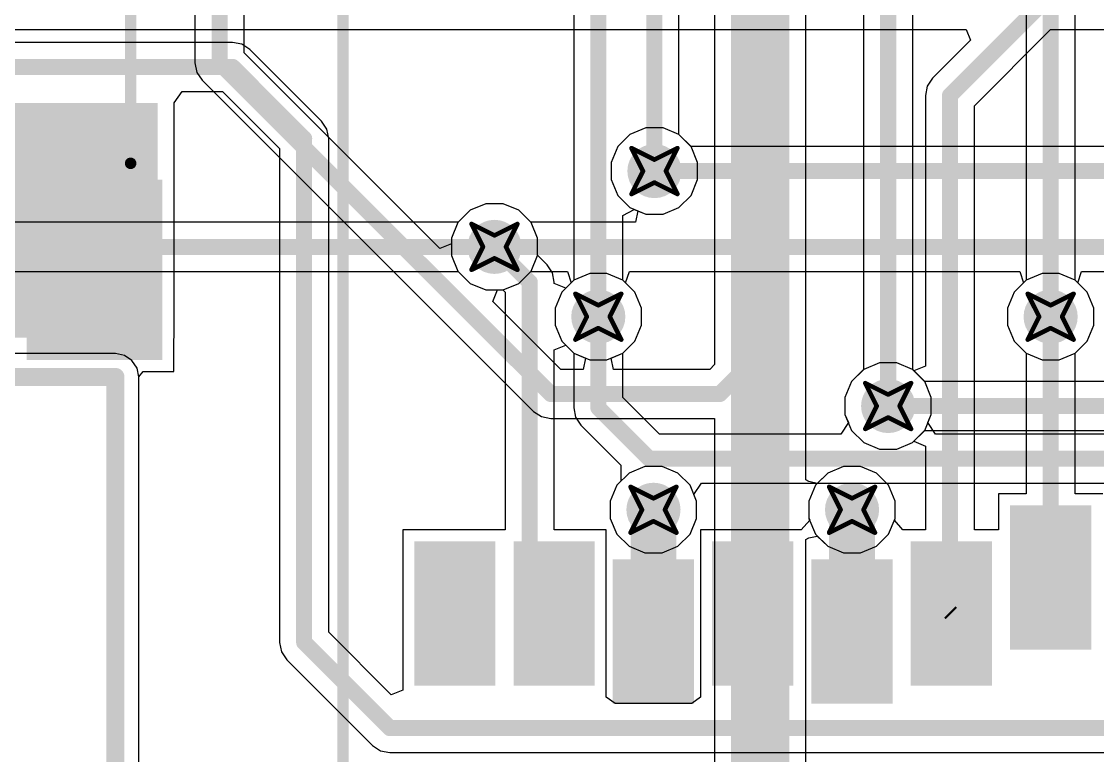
# Model space of a CAD drawing. Header units: inches. Extents: x -3 to 488, y -11 to 93.
# Drawn here: x 58.97 to 70.89, y -4.2 to 3.94 of the extents above; entities that cross this region are included whole.
import ezdxf

# ---------------------------------------------------------------- set-up
doc = ezdxf.new("R2010")
doc.units = ezdxf.units.IN
for name, color, linetype in [('Board Cutout', 216, 'Continuous'), ('Bottom Layer', 5, 'Continuous'), ('Drill Drawing', 1, 'Continuous'), ('Layer 1', 16, 'Continuous'), ('Layer 2', 76, 'Continuous'), ('Top Layer', 1, 'Continuous'), ('Top Overlay', 2, 'Continuous'), ('Top Paste', 8, 'Continuous'), ('Top Solder', 216, 'Continuous'), ('Via Holes', 16, 'Continuous')]:
    doc.layers.add(name, color=color, linetype=linetype)

msp = doc.modelspace()

# ---------------------------------------------------------------- hatches: boundary and pattern name
at = {"layer": 'Bottom Layer'}
h = msp.add_hatch(color=5, dxfattribs=at)
edge = h.paths.add_edge_path()
edge.add_arc((65.981, 2.282), 0.3, 0, 360)
h = msp.add_hatch(color=5, dxfattribs=at)
edge = h.paths.add_edge_path()
edge.add_arc((64.209, 1.442), 0.3, 0, 360)
h = msp.add_hatch(color=5, dxfattribs=at)
edge = h.paths.add_edge_path()
edge.add_arc((65.359, 0.668), 0.3, 0, 360)
h = msp.add_hatch(color=5, dxfattribs=at)
edge = h.paths.add_edge_path()
edge.add_arc((70.37, 0.668), 0.3, 0, 360)
h = msp.add_hatch(color=5, dxfattribs=at)
edge = h.paths.add_edge_path()
edge.add_arc((68.57, -0.322), 0.3, 0, 360)
h = msp.add_hatch(color=5, dxfattribs=at)
edge = h.paths.add_edge_path()
edge.add_arc((65.97, -1.472), 0.3, 0, 360)
h = msp.add_hatch(color=5, dxfattribs=at)
edge = h.paths.add_edge_path()
edge.add_arc((68.17, -1.472), 0.3, 0, 360)
at = {"layer": 'Layer 1'}
h = msp.add_hatch(color=16, dxfattribs=at)
edge = h.paths.add_edge_path()
edge.add_arc((65.981, 2.282), 0.3, 0, 360)
h = msp.add_hatch(color=16, dxfattribs=at)
edge = h.paths.add_edge_path()
edge.add_arc((64.209, 1.442), 0.3, 0, 360)
h = msp.add_hatch(color=16, dxfattribs=at)
edge = h.paths.add_edge_path()
edge.add_arc((65.359, 0.668), 0.3, 0, 360)
h = msp.add_hatch(color=16, dxfattribs=at)
edge = h.paths.add_edge_path()
edge.add_arc((70.37, 0.668), 0.3, 0, 360)
h = msp.add_hatch(color=16, dxfattribs=at)
edge = h.paths.add_edge_path()
edge.add_arc((68.57, -0.322), 0.3, 0, 360)
h = msp.add_hatch(color=16, dxfattribs=at)
edge = h.paths.add_edge_path()
edge.add_arc((65.97, -1.472), 0.3, 0, 360)
h = msp.add_hatch(color=16, dxfattribs=at)
edge = h.paths.add_edge_path()
edge.add_arc((68.17, -1.472), 0.3, 0, 360)
at = {"layer": 'Layer 2'}
msp.add_hatch(color=76, dxfattribs=at).paths.add_polyline_path([(66.829, -5.436), (67.477, -5.436), (67.477, 6.604), (66.829, 6.604)])
h = msp.add_hatch(color=76, dxfattribs=at)
edge = h.paths.add_edge_path()
edge.add_arc((65.981, 2.282), 0.3, 0, 360)
h = msp.add_hatch(color=76, dxfattribs=at)
edge = h.paths.add_edge_path()
edge.add_arc((64.209, 1.442), 0.3, 0, 360)
h = msp.add_hatch(color=76, dxfattribs=at)
edge = h.paths.add_edge_path()
edge.add_arc((65.359, 0.668), 0.3, 0, 360)
h = msp.add_hatch(color=76, dxfattribs=at)
edge = h.paths.add_edge_path()
edge.add_arc((70.37, 0.668), 0.3, 0, 360)
h = msp.add_hatch(color=76, dxfattribs=at)
edge = h.paths.add_edge_path()
edge.add_arc((68.57, -0.322), 0.3, 0, 360)
h = msp.add_hatch(color=76, dxfattribs=at)
edge = h.paths.add_edge_path()
edge.add_arc((65.97, -1.472), 0.3, 0, 360)
h = msp.add_hatch(color=76, dxfattribs=at)
edge = h.paths.add_edge_path()
edge.add_arc((68.17, -1.472), 0.3, 0, 360)
at = {"layer": 'Top Layer'}
for points in [[(45.928, 0.437), (60.478, 0.437), (60.478, 3.037), (45.928, 3.037)], [(59.078, 2.137), (60.478, 2.137), (60.478, 0.237), (59.078, 0.237)], [(69.97, -1.472), (70.77, -1.472), (70.77, -2.972), (69.97, -2.972)], [(63.37, -1.872), (64.17, -1.872), (64.17, -3.372), (63.37, -3.372)], [(64.47, -1.872), (65.27, -1.872), (65.27, -3.372), (64.47, -3.372)], [(66.67, -1.872), (67.47, -1.872), (67.47, -3.372), (66.67, -3.372)], [(68.87, -1.872), (69.67, -1.872), (69.67, -3.372), (68.87, -3.372)], [(65.57, -2.072), (66.37, -2.072), (66.37, -3.572), (65.57, -3.572)], [(67.77, -2.072), (68.57, -2.072), (68.57, -3.572), (67.77, -3.572)]]:
    msp.add_hatch(color=1, dxfattribs=at).paths.add_polyline_path(points)
h = msp.add_hatch(color=1, dxfattribs=at)
edge = h.paths.add_edge_path()
edge.add_arc((65.981, 2.282), 0.3, 0, 360)
h = msp.add_hatch(color=1, dxfattribs=at)
edge = h.paths.add_edge_path()
edge.add_arc((64.209, 1.442), 0.3, 0, 360)
h = msp.add_hatch(color=1, dxfattribs=at)
edge = h.paths.add_edge_path()
edge.add_arc((65.359, 0.668), 0.3, 0, 360)
h = msp.add_hatch(color=1, dxfattribs=at)
edge = h.paths.add_edge_path()
edge.add_arc((70.37, 0.668), 0.3, 0, 360)
h = msp.add_hatch(color=1, dxfattribs=at)
edge = h.paths.add_edge_path()
edge.add_arc((68.57, -0.322), 0.3, 0, 360)
h = msp.add_hatch(color=1, dxfattribs=at)
edge = h.paths.add_edge_path()
edge.add_arc((65.97, -1.472), 0.3, 0, 360)
h = msp.add_hatch(color=1, dxfattribs=at)
edge = h.paths.add_edge_path()
edge.add_arc((68.17, -1.472), 0.3, 0, 360)
at = {"layer": 'Top Paste'}
for points in [[(59.078, 2.137), (60.478, 2.137), (60.478, 0.237), (59.078, 0.237)], [(69.97, -1.472), (70.77, -1.472), (70.77, -2.972), (69.97, -2.972)], [(63.37, -1.872), (64.17, -1.872), (64.17, -3.372), (63.37, -3.372)], [(64.47, -1.872), (65.27, -1.872), (65.27, -3.372), (64.47, -3.372)], [(66.67, -1.872), (67.47, -1.872), (67.47, -3.372), (66.67, -3.372)], [(68.87, -1.872), (69.67, -1.872), (69.67, -3.372), (68.87, -3.372)], [(65.57, -2.072), (66.37, -2.072), (66.37, -3.572), (65.57, -3.572)], [(67.77, -2.072), (68.57, -2.072), (68.57, -3.572), (67.77, -3.572)]]:
    msp.add_hatch(color=8, dxfattribs=at).paths.add_polyline_path(points)
at = {"layer": 'Top Solder'}
for points in [[(59.028, 2.187), (60.528, 2.187), (60.528, 0.187), (59.028, 0.187)], [(69.92, -1.422), (70.82, -1.422), (70.82, -3.022), (69.92, -3.022)], [(63.32, -1.822), (64.22, -1.822), (64.22, -3.422), (63.32, -3.422)], [(64.42, -1.822), (65.32, -1.822), (65.32, -3.422), (64.42, -3.422)], [(66.62, -1.822), (67.52, -1.822), (67.52, -3.422), (66.62, -3.422)], [(68.82, -1.822), (69.72, -1.822), (69.72, -3.422), (68.82, -3.422)], [(65.52, -2.022), (66.42, -2.022), (66.42, -3.622), (65.52, -3.622)], [(67.72, -2.022), (68.62, -2.022), (68.62, -3.622), (67.72, -3.622)]]:
    msp.add_hatch(color=216, dxfattribs=at).paths.add_polyline_path(points)
at = {"layer": 'Via Holes'}
h = msp.add_hatch(color=7, dxfattribs=at)
edge = h.paths.add_edge_path()
edge.add_arc((65.981, 2.282), 0.15, 0, 360)
h = msp.add_hatch(color=7, dxfattribs=at)
edge = h.paths.add_edge_path()
edge.add_arc((64.209, 1.442), 0.15, 0, 360)
h = msp.add_hatch(color=7, dxfattribs=at)
edge = h.paths.add_edge_path()
edge.add_arc((65.359, 0.668), 0.15, 0, 360)
h = msp.add_hatch(color=7, dxfattribs=at)
edge = h.paths.add_edge_path()
edge.add_arc((70.37, 0.668), 0.15, 0, 360)
h = msp.add_hatch(color=7, dxfattribs=at)
edge = h.paths.add_edge_path()
edge.add_arc((68.57, -0.322), 0.15, 0, 360)
h = msp.add_hatch(color=7, dxfattribs=at)
edge = h.paths.add_edge_path()
edge.add_arc((65.97, -1.472), 0.15, 0, 360)
h = msp.add_hatch(color=7, dxfattribs=at)
edge = h.paths.add_edge_path()
edge.add_arc((68.17, -1.472), 0.15, 0, 360)

# ---------------------------------------------------------------- linework, layer by layer
at = {"layer": 'Board Cutout'}
for points in [[(0.01, 0, 0.2, 0.2, 0), (60.01, 0, 0.2, 0.2, 0)], [(60.01, -5.48, 0.2, 0.2, 0), (60.01, 0, 0.2, 0.2, 0)]]:
    msp.add_lwpolyline(points, format="xyseb", dxfattribs=at)
msp.add_lwpolyline([(59.96, 0, 0.1, 0.1, 1), (60.06, 0, 0.1, 0.1, 1)], format="xyseb", close=True, dxfattribs=at)
msp.add_lwpolyline([(59.96, 0, 0.1, 0.1, 1), (60.06, 0, 0.1, 0.1, 1)], format="xyseb", close=True, dxfattribs=at)
at = {"layer": 'Bottom Layer'}
for p, q in [((65.886, 2.76), (65.71, 2.687)), ((66.076, 2.76), (65.886, 2.76)), ((66.252, 2.687), (66.076, 2.76)), ((65.71, 2.687), (65.576, 2.553)), ((66.386, 2.553), (66.252, 2.687)), ((65.576, 2.553), (65.503, 2.377)), ((66.459, 2.377), (66.386, 2.553)), ((65.503, 2.377), (65.503, 2.187)), ((66.459, 2.187), (66.459, 2.377)), ((65.503, 2.187), (65.576, 2.012)), ((66.386, 2.012), (66.459, 2.187)), ((64.114, 1.92), (63.938, 1.847)), ((64.304, 1.92), (64.114, 1.92)), ((64.479, 1.847), (64.304, 1.92)), ((65.576, 2.012), (65.71, 1.877)), ((66.252, 1.877), (66.386, 2.012)), ((63.938, 1.847), (63.804, 1.713)), ((64.614, 1.713), (64.479, 1.847)), ((65.71, 1.877), (65.886, 1.804)), ((65.886, 1.804), (66.076, 1.804)), ((66.076, 1.804), (66.252, 1.877)), ((63.804, 1.713), (63.731, 1.537)), ((64.686, 1.537), (64.614, 1.713)), ((63.731, 1.537), (63.731, 1.347)), ((64.686, 1.347), (64.686, 1.537)), ((63.731, 1.347), (63.804, 1.171)), ((64.614, 1.171), (64.686, 1.347)), ((63.804, 1.171), (63.938, 1.037)), ((64.479, 1.037), (64.614, 1.171)), ((65.089, 1.073), (64.954, 0.939)), ((65.264, 1.146), (65.089, 1.073)), ((65.455, 1.146), (65.264, 1.146)), ((65.63, 1.073), (65.455, 1.146)), ((65.765, 0.939), (65.63, 1.073)), ((70.1, 1.073), (69.965, 0.939)), ((70.275, 1.146), (70.1, 1.073)), ((70.465, 1.146), (70.275, 1.146)), ((70.641, 1.073), (70.465, 1.146)), ((70.775, 0.939), (70.641, 1.073)), ((63.938, 1.037), (64.114, 0.964)), ((64.114, 0.964), (64.304, 0.964)), ((64.304, 0.964), (64.479, 1.037)), ((64.954, 0.939), (64.882, 0.763)), ((65.837, 0.763), (65.765, 0.939)), ((69.965, 0.939), (69.892, 0.763)), ((70.848, 0.763), (70.775, 0.939)), ((64.882, 0.763), (64.882, 0.573)), ((65.837, 0.573), (65.837, 0.763)), ((69.892, 0.763), (69.892, 0.573)), ((70.848, 0.573), (70.848, 0.763)), ((64.882, 0.573), (64.954, 0.398)), ((65.765, 0.398), (65.837, 0.573)), ((69.892, 0.573), (69.965, 0.398)), ((70.775, 0.398), (70.848, 0.573)), ((64.954, 0.398), (65.088, 0.264)), ((65.631, 0.264), (65.765, 0.398)), ((69.965, 0.398), (70.1, 0.263)), ((70.641, 0.263), (70.775, 0.398)), ((60.01, 0.259), (0.269, 0.259)), ((60.109, 0.239), (60.01, 0.259)), ((60.193, 0.183), (60.109, 0.239)), ((65.088, 0.264), (65.088, -0.341)), ((65.631, -0.229), (65.631, 0.264)), ((70.1, 0.263), (70.275, 0.19)), ((70.465, 0.19), (70.641, 0.263)), ((60.249, 0.099), (60.193, 0.183)), ((68.475, 0.155), (68.3, 0.083)), ((68.665, 0.155), (68.475, 0.155)), ((68.841, 0.083), (68.665, 0.155)), ((70.275, 0.19), (70.465, 0.19)), ((60.269, 0), (60.249, 0.099)), ((68.3, 0.083), (68.165, -0.052)), ((68.975, -0.052), (68.841, 0.083)), ((60.269, -5.478), (60.269, 0)), ((68.165, -0.052), (68.092, -0.227)), ((69.048, -0.227), (68.975, -0.052)), ((66.036, -0.633), (65.631, -0.229)), ((68.092, -0.227), (68.092, -0.417)), ((69.048, -0.417), (69.048, -0.227)), ((65.088, -0.341), (65.108, -0.445)), ((65.108, -0.445), (65.167, -0.534)), ((68.092, -0.417), (68.129, -0.506)), ((69.011, -0.506), (69.048, -0.417)), ((65.167, -0.534), (65.61, -0.977)), ((68.129, -0.506), (68.044, -0.633)), ((69.096, -0.633), (69.011, -0.506)), ((68.044, -0.633), (66.036, -0.633)), ((85.218, -0.633), (69.096, -0.633)), ((65.61, -0.977), (65.61, -1.156)), ((65.61, -1.156), (65.565, -1.201)), ((66.418, -1.304), (66.503, -1.177)), ((66.503, -1.177), (80.689, -1.177)), ((65.565, -1.201), (65.492, -1.377)), ((66.448, -1.377), (66.418, -1.304)), ((65.492, -1.377), (65.492, -1.567)), ((66.448, -1.567), (66.448, -1.377)), ((65.492, -1.567), (65.565, -1.743)), ((66.375, -1.743), (66.448, -1.567)), ((65.565, -1.743), (65.7, -1.877)), ((66.241, -1.877), (66.375, -1.743)), ((65.7, -1.877), (65.875, -1.95)), ((66.065, -1.95), (66.241, -1.877)), ((65.875, -1.95), (66.065, -1.95))]:
    msp.add_line(p, q, dxfattribs=at)
for points in [[(65.359, -0.341, 0.178, 0.178, 0), (65.359, 0.668, 0.178, 0.178, 0)], [(65.359, -0.341, 0.178, 0.178, 0), (65.923, -0.905, 0.178, 0.178, 0)], [(65.923, -0.905, 0.178, 0.178, 0), (85.621, -0.905, 0.178, 0.178, 0)]]:
    msp.add_lwpolyline(points, format="xyseb", dxfattribs=at)
for points in [[(65.315, 0.668, 0.0889, 0.0889, 1), (65.404, 0.668, 0.0889, 0.0889, 1)], [(65.315, -0.341, 0.0889, 0.0889, 1), (65.404, -0.341, 0.0889, 0.0889, 1)], [(65.315, -0.341, 0.0889, 0.0889, 1), (65.404, -0.341, 0.0889, 0.0889, 1)], [(65.879, -0.905, 0.0889, 0.0889, 1), (65.968, -0.905, 0.0889, 0.0889, 1)], [(65.879, -0.905, 0.0889, 0.0889, 1), (65.968, -0.905, 0.0889, 0.0889, 1)]]:
    msp.add_lwpolyline(points, format="xyseb", close=True, dxfattribs=at)
at = {"layer": 'Drill Drawing'}
for points in [[(65.727, 2.536, 0.0508, 0.0508, 0), (65.981, 2.409, 0.0508, 0.0508, 0)], [(65.727, 2.536, 0.0508, 0.0508, 0), (65.854, 2.282, 0.0508, 0.0508, 0)], [(65.981, 2.409, 0.0508, 0.0508, 0), (66.235, 2.536, 0.0508, 0.0508, 0)], [(66.108, 2.282, 0.0508, 0.0508, 0), (66.235, 2.536, 0.0508, 0.0508, 0)], [(65.727, 2.028, 0.0508, 0.0508, 0), (65.854, 2.282, 0.0508, 0.0508, 0)], [(66.108, 2.282, 0.0508, 0.0508, 0), (66.235, 2.028, 0.0508, 0.0508, 0)], [(65.727, 2.028, 0.0508, 0.0508, 0), (65.981, 2.155, 0.0508, 0.0508, 0)], [(65.981, 2.155, 0.0508, 0.0508, 0), (66.235, 2.028, 0.0508, 0.0508, 0)], [(63.955, 1.696, 0.0508, 0.0508, 0), (64.209, 1.569, 0.0508, 0.0508, 0)], [(63.955, 1.696, 0.0508, 0.0508, 0), (64.082, 1.442, 0.0508, 0.0508, 0)], [(64.209, 1.569, 0.0508, 0.0508, 0), (64.463, 1.696, 0.0508, 0.0508, 0)], [(64.336, 1.442, 0.0508, 0.0508, 0), (64.463, 1.696, 0.0508, 0.0508, 0)], [(63.955, 1.188, 0.0508, 0.0508, 0), (64.082, 1.442, 0.0508, 0.0508, 0)], [(64.336, 1.442, 0.0508, 0.0508, 0), (64.463, 1.188, 0.0508, 0.0508, 0)], [(63.955, 1.188, 0.0508, 0.0508, 0), (64.209, 1.315, 0.0508, 0.0508, 0)], [(64.209, 1.315, 0.0508, 0.0508, 0), (64.463, 1.188, 0.0508, 0.0508, 0)], [(65.105, 0.922, 0.0508, 0.0508, 0), (65.359, 0.795, 0.0508, 0.0508, 0)], [(65.105, 0.922, 0.0508, 0.0508, 0), (65.232, 0.668, 0.0508, 0.0508, 0)], [(65.359, 0.795, 0.0508, 0.0508, 0), (65.613, 0.922, 0.0508, 0.0508, 0)], [(65.486, 0.668, 0.0508, 0.0508, 0), (65.613, 0.922, 0.0508, 0.0508, 0)], [(70.116, 0.922, 0.0508, 0.0508, 0), (70.37, 0.795, 0.0508, 0.0508, 0)], [(70.116, 0.922, 0.0508, 0.0508, 0), (70.243, 0.668, 0.0508, 0.0508, 0)], [(70.37, 0.795, 0.0508, 0.0508, 0), (70.624, 0.922, 0.0508, 0.0508, 0)], [(70.497, 0.668, 0.0508, 0.0508, 0), (70.624, 0.922, 0.0508, 0.0508, 0)], [(65.105, 0.414, 0.0508, 0.0508, 0), (65.232, 0.668, 0.0508, 0.0508, 0)], [(65.486, 0.668, 0.0508, 0.0508, 0), (65.613, 0.414, 0.0508, 0.0508, 0)], [(70.116, 0.414, 0.0508, 0.0508, 0), (70.243, 0.668, 0.0508, 0.0508, 0)], [(70.497, 0.668, 0.0508, 0.0508, 0), (70.624, 0.414, 0.0508, 0.0508, 0)], [(65.105, 0.414, 0.0508, 0.0508, 0), (65.359, 0.541, 0.0508, 0.0508, 0)], [(65.359, 0.541, 0.0508, 0.0508, 0), (65.613, 0.414, 0.0508, 0.0508, 0)], [(70.116, 0.414, 0.0508, 0.0508, 0), (70.37, 0.541, 0.0508, 0.0508, 0)], [(70.37, 0.541, 0.0508, 0.0508, 0), (70.624, 0.414, 0.0508, 0.0508, 0)], [(68.316, -0.068, 0.0508, 0.0508, 0), (68.57, -0.195, 0.0508, 0.0508, 0)], [(68.316, -0.068, 0.0508, 0.0508, 0), (68.443, -0.322, 0.0508, 0.0508, 0)], [(68.57, -0.195, 0.0508, 0.0508, 0), (68.824, -0.068, 0.0508, 0.0508, 0)], [(68.697, -0.322, 0.0508, 0.0508, 0), (68.824, -0.068, 0.0508, 0.0508, 0)], [(68.316, -0.576, 0.0508, 0.0508, 0), (68.443, -0.322, 0.0508, 0.0508, 0)], [(68.697, -0.322, 0.0508, 0.0508, 0), (68.824, -0.576, 0.0508, 0.0508, 0)], [(68.316, -0.576, 0.0508, 0.0508, 0), (68.57, -0.449, 0.0508, 0.0508, 0)], [(68.57, -0.449, 0.0508, 0.0508, 0), (68.824, -0.576, 0.0508, 0.0508, 0)], [(65.716, -1.218, 0.0508, 0.0508, 0), (65.97, -1.345, 0.0508, 0.0508, 0)], [(65.716, -1.218, 0.0508, 0.0508, 0), (65.843, -1.472, 0.0508, 0.0508, 0)], [(65.97, -1.345, 0.0508, 0.0508, 0), (66.224, -1.218, 0.0508, 0.0508, 0)], [(66.097, -1.472, 0.0508, 0.0508, 0), (66.224, -1.218, 0.0508, 0.0508, 0)], [(67.916, -1.218, 0.0508, 0.0508, 0), (68.17, -1.345, 0.0508, 0.0508, 0)], [(67.916, -1.218, 0.0508, 0.0508, 0), (68.043, -1.472, 0.0508, 0.0508, 0)], [(68.17, -1.345, 0.0508, 0.0508, 0), (68.424, -1.218, 0.0508, 0.0508, 0)], [(68.297, -1.472, 0.0508, 0.0508, 0), (68.424, -1.218, 0.0508, 0.0508, 0)], [(65.716, -1.726, 0.0508, 0.0508, 0), (65.843, -1.472, 0.0508, 0.0508, 0)], [(66.097, -1.472, 0.0508, 0.0508, 0), (66.224, -1.726, 0.0508, 0.0508, 0)], [(67.916, -1.726, 0.0508, 0.0508, 0), (68.043, -1.472, 0.0508, 0.0508, 0)], [(68.297, -1.472, 0.0508, 0.0508, 0), (68.424, -1.726, 0.0508, 0.0508, 0)], [(65.716, -1.726, 0.0508, 0.0508, 0), (65.97, -1.599, 0.0508, 0.0508, 0)], [(65.97, -1.599, 0.0508, 0.0508, 0), (66.224, -1.726, 0.0508, 0.0508, 0)], [(67.916, -1.726, 0.0508, 0.0508, 0), (68.17, -1.599, 0.0508, 0.0508, 0)], [(68.17, -1.599, 0.0508, 0.0508, 0), (68.424, -1.726, 0.0508, 0.0508, 0)]]:
    msp.add_lwpolyline(points, format="xyseb", dxfattribs=at)
for points in [[(65.714, 2.536, 0.0254, 0.0254, 1), (65.74, 2.536, 0.0254, 0.0254, 1)], [(65.714, 2.536, 0.0254, 0.0254, 1), (65.74, 2.536, 0.0254, 0.0254, 1)], [(66.222, 2.536, 0.0254, 0.0254, 1), (66.248, 2.536, 0.0254, 0.0254, 1)], [(66.222, 2.536, 0.0254, 0.0254, 1), (66.248, 2.536, 0.0254, 0.0254, 1)], [(65.968, 2.409, 0.0254, 0.0254, 1), (65.994, 2.409, 0.0254, 0.0254, 1)], [(65.968, 2.409, 0.0254, 0.0254, 1), (65.994, 2.409, 0.0254, 0.0254, 1)], [(65.841, 2.282, 0.0254, 0.0254, 1), (65.867, 2.282, 0.0254, 0.0254, 1)], [(65.841, 2.282, 0.0254, 0.0254, 1), (65.867, 2.282, 0.0254, 0.0254, 1)], [(66.095, 2.282, 0.0254, 0.0254, 1), (66.121, 2.282, 0.0254, 0.0254, 1)], [(66.095, 2.282, 0.0254, 0.0254, 1), (66.121, 2.282, 0.0254, 0.0254, 1)], [(65.968, 2.155, 0.0254, 0.0254, 1), (65.994, 2.155, 0.0254, 0.0254, 1)], [(65.968, 2.155, 0.0254, 0.0254, 1), (65.994, 2.155, 0.0254, 0.0254, 1)], [(65.714, 2.028, 0.0254, 0.0254, 1), (65.74, 2.028, 0.0254, 0.0254, 1)], [(65.714, 2.028, 0.0254, 0.0254, 1), (65.74, 2.028, 0.0254, 0.0254, 1)], [(66.222, 2.028, 0.0254, 0.0254, 1), (66.248, 2.028, 0.0254, 0.0254, 1)], [(66.222, 2.028, 0.0254, 0.0254, 1), (66.248, 2.028, 0.0254, 0.0254, 1)], [(63.942, 1.696, 0.0254, 0.0254, 1), (63.967, 1.696, 0.0254, 0.0254, 1)], [(63.942, 1.696, 0.0254, 0.0254, 1), (63.967, 1.696, 0.0254, 0.0254, 1)], [(64.45, 1.696, 0.0254, 0.0254, 1), (64.475, 1.696, 0.0254, 0.0254, 1)], [(64.45, 1.696, 0.0254, 0.0254, 1), (64.475, 1.696, 0.0254, 0.0254, 1)], [(64.196, 1.569, 0.0254, 0.0254, 1), (64.221, 1.569, 0.0254, 0.0254, 1)], [(64.196, 1.569, 0.0254, 0.0254, 1), (64.221, 1.569, 0.0254, 0.0254, 1)], [(64.069, 1.442, 0.0254, 0.0254, 1), (64.094, 1.442, 0.0254, 0.0254, 1)], [(64.069, 1.442, 0.0254, 0.0254, 1), (64.094, 1.442, 0.0254, 0.0254, 1)], [(64.323, 1.442, 0.0254, 0.0254, 1), (64.348, 1.442, 0.0254, 0.0254, 1)], [(64.323, 1.442, 0.0254, 0.0254, 1), (64.348, 1.442, 0.0254, 0.0254, 1)], [(64.196, 1.315, 0.0254, 0.0254, 1), (64.221, 1.315, 0.0254, 0.0254, 1)], [(64.196, 1.315, 0.0254, 0.0254, 1), (64.221, 1.315, 0.0254, 0.0254, 1)], [(63.942, 1.188, 0.0254, 0.0254, 1), (63.967, 1.188, 0.0254, 0.0254, 1)], [(63.942, 1.188, 0.0254, 0.0254, 1), (63.967, 1.188, 0.0254, 0.0254, 1)], [(64.45, 1.188, 0.0254, 0.0254, 1), (64.475, 1.188, 0.0254, 0.0254, 1)], [(64.45, 1.188, 0.0254, 0.0254, 1), (64.475, 1.188, 0.0254, 0.0254, 1)], [(65.093, 0.922, 0.0254, 0.0254, 1), (65.118, 0.922, 0.0254, 0.0254, 1)], [(65.093, 0.922, 0.0254, 0.0254, 1), (65.118, 0.922, 0.0254, 0.0254, 1)], [(65.601, 0.922, 0.0254, 0.0254, 1), (65.626, 0.922, 0.0254, 0.0254, 1)], [(65.601, 0.922, 0.0254, 0.0254, 1), (65.626, 0.922, 0.0254, 0.0254, 1)], [(70.104, 0.922, 0.0254, 0.0254, 1), (70.129, 0.922, 0.0254, 0.0254, 1)], [(70.104, 0.922, 0.0254, 0.0254, 1), (70.129, 0.922, 0.0254, 0.0254, 1)], [(70.612, 0.922, 0.0254, 0.0254, 1), (70.637, 0.922, 0.0254, 0.0254, 1)], [(70.612, 0.922, 0.0254, 0.0254, 1), (70.637, 0.922, 0.0254, 0.0254, 1)], [(65.347, 0.795, 0.0254, 0.0254, 1), (65.372, 0.795, 0.0254, 0.0254, 1)], [(65.347, 0.795, 0.0254, 0.0254, 1), (65.372, 0.795, 0.0254, 0.0254, 1)], [(70.358, 0.795, 0.0254, 0.0254, 1), (70.383, 0.795, 0.0254, 0.0254, 1)], [(70.358, 0.795, 0.0254, 0.0254, 1), (70.383, 0.795, 0.0254, 0.0254, 1)], [(65.22, 0.668, 0.0254, 0.0254, 1), (65.245, 0.668, 0.0254, 0.0254, 1)], [(65.22, 0.668, 0.0254, 0.0254, 1), (65.245, 0.668, 0.0254, 0.0254, 1)], [(65.474, 0.668, 0.0254, 0.0254, 1), (65.499, 0.668, 0.0254, 0.0254, 1)], [(65.474, 0.668, 0.0254, 0.0254, 1), (65.499, 0.668, 0.0254, 0.0254, 1)], [(70.231, 0.668, 0.0254, 0.0254, 1), (70.256, 0.668, 0.0254, 0.0254, 1)], [(70.231, 0.668, 0.0254, 0.0254, 1), (70.256, 0.668, 0.0254, 0.0254, 1)], [(70.485, 0.668, 0.0254, 0.0254, 1), (70.51, 0.668, 0.0254, 0.0254, 1)], [(70.485, 0.668, 0.0254, 0.0254, 1), (70.51, 0.668, 0.0254, 0.0254, 1)], [(65.347, 0.541, 0.0254, 0.0254, 1), (65.372, 0.541, 0.0254, 0.0254, 1)], [(65.347, 0.541, 0.0254, 0.0254, 1), (65.372, 0.541, 0.0254, 0.0254, 1)], [(70.358, 0.541, 0.0254, 0.0254, 1), (70.383, 0.541, 0.0254, 0.0254, 1)], [(70.358, 0.541, 0.0254, 0.0254, 1), (70.383, 0.541, 0.0254, 0.0254, 1)], [(65.093, 0.414, 0.0254, 0.0254, 1), (65.118, 0.414, 0.0254, 0.0254, 1)], [(65.093, 0.414, 0.0254, 0.0254, 1), (65.118, 0.414, 0.0254, 0.0254, 1)], [(65.601, 0.414, 0.0254, 0.0254, 1), (65.626, 0.414, 0.0254, 0.0254, 1)], [(65.601, 0.414, 0.0254, 0.0254, 1), (65.626, 0.414, 0.0254, 0.0254, 1)], [(70.104, 0.414, 0.0254, 0.0254, 1), (70.129, 0.414, 0.0254, 0.0254, 1)], [(70.104, 0.414, 0.0254, 0.0254, 1), (70.129, 0.414, 0.0254, 0.0254, 1)], [(70.612, 0.414, 0.0254, 0.0254, 1), (70.637, 0.414, 0.0254, 0.0254, 1)], [(70.612, 0.414, 0.0254, 0.0254, 1), (70.637, 0.414, 0.0254, 0.0254, 1)], [(68.304, -0.068, 0.0254, 0.0254, 1), (68.329, -0.068, 0.0254, 0.0254, 1)], [(68.304, -0.068, 0.0254, 0.0254, 1), (68.329, -0.068, 0.0254, 0.0254, 1)], [(68.812, -0.068, 0.0254, 0.0254, 1), (68.837, -0.068, 0.0254, 0.0254, 1)], [(68.812, -0.068, 0.0254, 0.0254, 1), (68.837, -0.068, 0.0254, 0.0254, 1)], [(68.558, -0.195, 0.0254, 0.0254, 1), (68.583, -0.195, 0.0254, 0.0254, 1)], [(68.558, -0.195, 0.0254, 0.0254, 1), (68.583, -0.195, 0.0254, 0.0254, 1)], [(68.431, -0.322, 0.0254, 0.0254, 1), (68.456, -0.322, 0.0254, 0.0254, 1)], [(68.431, -0.322, 0.0254, 0.0254, 1), (68.456, -0.322, 0.0254, 0.0254, 1)], [(68.685, -0.322, 0.0254, 0.0254, 1), (68.71, -0.322, 0.0254, 0.0254, 1)], [(68.685, -0.322, 0.0254, 0.0254, 1), (68.71, -0.322, 0.0254, 0.0254, 1)], [(68.558, -0.449, 0.0254, 0.0254, 1), (68.583, -0.449, 0.0254, 0.0254, 1)], [(68.558, -0.449, 0.0254, 0.0254, 1), (68.583, -0.449, 0.0254, 0.0254, 1)], [(68.304, -0.576, 0.0254, 0.0254, 1), (68.329, -0.576, 0.0254, 0.0254, 1)], [(68.304, -0.576, 0.0254, 0.0254, 1), (68.329, -0.576, 0.0254, 0.0254, 1)], [(68.812, -0.576, 0.0254, 0.0254, 1), (68.837, -0.576, 0.0254, 0.0254, 1)], [(68.812, -0.576, 0.0254, 0.0254, 1), (68.837, -0.576, 0.0254, 0.0254, 1)], [(65.704, -1.218, 0.0254, 0.0254, 1), (65.729, -1.218, 0.0254, 0.0254, 1)], [(65.704, -1.218, 0.0254, 0.0254, 1), (65.729, -1.218, 0.0254, 0.0254, 1)], [(66.212, -1.218, 0.0254, 0.0254, 1), (66.237, -1.218, 0.0254, 0.0254, 1)], [(66.212, -1.218, 0.0254, 0.0254, 1), (66.237, -1.218, 0.0254, 0.0254, 1)], [(67.904, -1.218, 0.0254, 0.0254, 1), (67.929, -1.218, 0.0254, 0.0254, 1)], [(67.904, -1.218, 0.0254, 0.0254, 1), (67.929, -1.218, 0.0254, 0.0254, 1)], [(68.412, -1.218, 0.0254, 0.0254, 1), (68.437, -1.218, 0.0254, 0.0254, 1)], [(68.412, -1.218, 0.0254, 0.0254, 1), (68.437, -1.218, 0.0254, 0.0254, 1)], [(65.958, -1.345, 0.0254, 0.0254, 1), (65.983, -1.345, 0.0254, 0.0254, 1)], [(65.958, -1.345, 0.0254, 0.0254, 1), (65.983, -1.345, 0.0254, 0.0254, 1)], [(68.158, -1.345, 0.0254, 0.0254, 1), (68.183, -1.345, 0.0254, 0.0254, 1)], [(68.158, -1.345, 0.0254, 0.0254, 1), (68.183, -1.345, 0.0254, 0.0254, 1)], [(65.831, -1.472, 0.0254, 0.0254, 1), (65.856, -1.472, 0.0254, 0.0254, 1)], [(65.831, -1.472, 0.0254, 0.0254, 1), (65.856, -1.472, 0.0254, 0.0254, 1)], [(66.085, -1.472, 0.0254, 0.0254, 1), (66.11, -1.472, 0.0254, 0.0254, 1)], [(66.085, -1.472, 0.0254, 0.0254, 1), (66.11, -1.472, 0.0254, 0.0254, 1)], [(68.031, -1.472, 0.0254, 0.0254, 1), (68.056, -1.472, 0.0254, 0.0254, 1)], [(68.031, -1.472, 0.0254, 0.0254, 1), (68.056, -1.472, 0.0254, 0.0254, 1)], [(68.285, -1.472, 0.0254, 0.0254, 1), (68.31, -1.472, 0.0254, 0.0254, 1)], [(68.285, -1.472, 0.0254, 0.0254, 1), (68.31, -1.472, 0.0254, 0.0254, 1)], [(65.958, -1.599, 0.0254, 0.0254, 1), (65.983, -1.599, 0.0254, 0.0254, 1)], [(65.958, -1.599, 0.0254, 0.0254, 1), (65.983, -1.599, 0.0254, 0.0254, 1)], [(68.158, -1.599, 0.0254, 0.0254, 1), (68.183, -1.599, 0.0254, 0.0254, 1)], [(68.158, -1.599, 0.0254, 0.0254, 1), (68.183, -1.599, 0.0254, 0.0254, 1)], [(65.704, -1.726, 0.0254, 0.0254, 1), (65.729, -1.726, 0.0254, 0.0254, 1)], [(65.704, -1.726, 0.0254, 0.0254, 1), (65.729, -1.726, 0.0254, 0.0254, 1)], [(66.212, -1.726, 0.0254, 0.0254, 1), (66.237, -1.726, 0.0254, 0.0254, 1)], [(66.212, -1.726, 0.0254, 0.0254, 1), (66.237, -1.726, 0.0254, 0.0254, 1)], [(67.904, -1.726, 0.0254, 0.0254, 1), (67.929, -1.726, 0.0254, 0.0254, 1)], [(67.904, -1.726, 0.0254, 0.0254, 1), (67.929, -1.726, 0.0254, 0.0254, 1)], [(68.412, -1.726, 0.0254, 0.0254, 1), (68.437, -1.726, 0.0254, 0.0254, 1)], [(68.412, -1.726, 0.0254, 0.0254, 1), (68.437, -1.726, 0.0254, 0.0254, 1)]]:
    msp.add_lwpolyline(points, format="xyseb", close=True, dxfattribs=at)
at = {"layer": 'Layer 1'}
for p, q in [((65.886, 2.76), (65.71, 2.687)), ((66.076, 2.76), (65.886, 2.76)), ((66.252, 2.687), (66.076, 2.76)), ((65.71, 2.687), (65.576, 2.553)), ((66.385, 2.554), (66.252, 2.687)), ((65.576, 2.553), (65.503, 2.377)), ((71.426, 2.554), (66.385, 2.554)), ((65.503, 2.377), (65.503, 2.187)), ((65.503, 2.187), (65.576, 2.012)), ((64.114, 1.92), (63.938, 1.847)), ((64.304, 1.92), (64.114, 1.92)), ((64.479, 1.847), (64.304, 1.92)), ((65.576, 2.012), (65.71, 1.877)), ((63.938, 1.847), (63.805, 1.714)), ((64.612, 1.714), (64.479, 1.847)), ((65.71, 1.877), (65.798, 1.841)), ((65.798, 1.841), (65.772, 1.714)), ((63.805, 1.714), (50.975, 1.714)), ((65.772, 1.714), (64.612, 1.714)), ((50.863, 1.17), (63.805, 1.17)), ((63.805, 1.17), (63.938, 1.037)), ((64.479, 1.037), (64.612, 1.17)), ((64.612, 1.17), (65.016, 1.17)), ((65.016, 1.17), (65.059, 1.043)), ((65.66, 1.043), (65.703, 1.17)), ((65.703, 1.17), (70.027, 1.17)), ((70.027, 1.17), (70.07, 1.043)), ((70.671, 1.043), (70.713, 1.17)), ((70.713, 1.17), (71.211, 1.17)), ((63.938, 1.037), (64.114, 0.964)), ((64.114, 0.964), (64.304, 0.964)), ((64.304, 0.964), (64.479, 1.037)), ((65.059, 1.043), (64.954, 0.939)), ((65.765, 0.939), (65.66, 1.043)), ((70.07, 1.043), (69.965, 0.939)), ((70.775, 0.939), (70.671, 1.043)), ((64.954, 0.939), (64.882, 0.763)), ((65.837, 0.763), (65.765, 0.939)), ((69.965, 0.939), (69.892, 0.763)), ((70.848, 0.763), (70.775, 0.939)), ((64.882, 0.763), (64.882, 0.573)), ((65.837, 0.573), (65.837, 0.763)), ((69.892, 0.763), (69.892, 0.573)), ((70.848, 0.573), (70.848, 0.763)), ((64.882, 0.573), (64.954, 0.398)), ((65.765, 0.398), (65.837, 0.573)), ((69.892, 0.573), (69.965, 0.398)), ((70.775, 0.398), (70.848, 0.573)), ((64.954, 0.398), (65.089, 0.263)), ((65.63, 0.263), (65.765, 0.398)), ((69.965, 0.398), (70.1, 0.263)), ((70.641, 0.263), (70.775, 0.398)), ((60.01, 0.259), (0.269, 0.259)), ((60.109, 0.239), (60.01, 0.259)), ((60.193, 0.183), (60.109, 0.239)), ((65.089, 0.263), (65.264, 0.19)), ((65.455, 0.19), (65.63, 0.263)), ((70.1, 0.263), (70.275, 0.19)), ((70.465, 0.19), (70.641, 0.263)), ((60.249, 0.099), (60.193, 0.183)), ((65.264, 0.19), (65.455, 0.19)), ((68.475, 0.155), (68.3, 0.083)), ((68.665, 0.155), (68.475, 0.155)), ((68.841, 0.083), (68.665, 0.155)), ((70.275, 0.19), (70.465, 0.19)), ((60.269, 0), (60.249, 0.099)), ((68.3, 0.083), (68.165, -0.052)), ((68.974, -0.051), (68.841, 0.083)), ((60.269, -5.478), (60.269, 0)), ((68.165, -0.052), (68.092, -0.227)), ((80.205, -0.051), (68.974, -0.051)), ((68.092, -0.227), (68.092, -0.417)), ((68.092, -0.417), (68.165, -0.593)), ((68.165, -0.593), (68.3, -0.727)), ((68.841, -0.727), (68.974, -0.594)), ((68.974, -0.594), (85.095, -0.594)), ((68.3, -0.727), (68.475, -0.8)), ((68.475, -0.8), (68.665, -0.8)), ((68.665, -0.8), (68.841, -0.727)), ((67.9, -1.067), (67.765, -1.201)), ((68.075, -0.994), (67.9, -1.067)), ((68.265, -0.994), (68.075, -0.994)), ((68.441, -1.067), (68.265, -0.994)), ((68.575, -1.201), (68.441, -1.067)), ((67.765, -1.201), (67.692, -1.377)), ((68.648, -1.377), (68.575, -1.201)), ((67.692, -1.377), (67.692, -1.567)), ((68.648, -1.567), (68.648, -1.377)), ((67.692, -1.567), (67.765, -1.743)), ((68.575, -1.743), (68.648, -1.567)), ((67.765, -1.743), (67.9, -1.877)), ((68.441, -1.877), (68.575, -1.743)), ((67.9, -1.877), (68.075, -1.95)), ((68.265, -1.95), (68.441, -1.877)), ((68.075, -1.95), (68.265, -1.95))]:
    msp.add_line(p, q, dxfattribs=at)
for points in [[(65.981, 2.282, 0.178, 0.178, 0), (71.426, 2.282, 0.178, 0.178, 0)], [(50.863, 1.442, 0.178, 0.178, 0), (64.209, 1.442, 0.178, 0.178, 0)], [(64.209, 1.442, 0.178, 0.178, 0), (71.323, 1.442, 0.178, 0.178, 0)], [(68.57, -0.322, 0.178, 0.178, 0), (116.024, -0.322, 0.178, 0.178, 0)]]:
    msp.add_lwpolyline(points, format="xyseb", dxfattribs=at)
for points in [[(65.937, 2.282, 0.0889, 0.0889, 1), (66.026, 2.282, 0.0889, 0.0889, 1)], [(64.164, 1.442, 0.0889, 0.0889, 1), (64.253, 1.442, 0.0889, 0.0889, 1)], [(64.164, 1.442, 0.0889, 0.0889, 1), (64.253, 1.442, 0.0889, 0.0889, 1)], [(68.526, -0.322, 0.0889, 0.0889, 1), (68.615, -0.322, 0.0889, 0.0889, 1)]]:
    msp.add_lwpolyline(points, format="xyseb", close=True, dxfattribs=at)
at = {"layer": 'Layer 2'}
for p, q in [((60.891, 10.439), (60.891, 3.48)), ((65.088, 10.439), (65.088, 1.072)), ((66.253, 2.686), (66.253, 10.439)), ((61.435, 3.593), (61.435, 8.197)), ((70.642, 1.072), (70.642, 8.019)), ((70.098, 7.907), (70.098, 1.072)), ((68.842, 0.081), (68.842, 7.313)), ((68.298, 7.201), (68.298, 0.081)), ((66.647, 6.604), (66.647, 0.137)), ((67.658, -1.142), (67.658, 6.604)), ((63.604, 1.424), (61.435, 3.593)), ((60.891, 3.48), (60.912, 3.376)), ((60.912, 3.376), (60.971, 3.288)), ((60.971, 3.288), (64.64, -0.381)), ((66.386, 2.553), (66.253, 2.686)), ((66.459, 2.377), (66.386, 2.553)), ((66.459, 2.187), (66.459, 2.377)), ((66.386, 2.012), (66.459, 2.187)), ((64.114, 1.92), (63.938, 1.847)), ((64.304, 1.92), (64.114, 1.92)), ((64.479, 1.847), (64.304, 1.92)), ((66.252, 1.877), (66.386, 2.012)), ((63.938, 1.847), (63.804, 1.713)), ((64.614, 1.713), (64.479, 1.847)), ((65.631, 1.79), (65.758, 1.857)), ((65.631, 1.072), (65.631, 1.79)), ((65.758, 1.857), (65.886, 1.804)), ((65.886, 1.804), (66.076, 1.804)), ((66.076, 1.804), (66.252, 1.877)), ((63.804, 1.713), (63.731, 1.537)), ((64.686, 1.537), (64.614, 1.713)), ((63.731, 1.477), (63.604, 1.424)), ((63.731, 1.537), (63.731, 1.477)), ((64.686, 1.347), (64.686, 1.537)), ((64.614, 1.171), (64.686, 1.347)), ((64.479, 1.037), (64.614, 1.171)), ((64.191, 0.837), (64.243, 0.964)), ((64.243, 0.964), (64.304, 0.964)), ((64.304, 0.964), (64.479, 1.037)), ((65.088, 1.072), (64.954, 0.939)), ((65.765, 0.939), (65.631, 1.072)), ((70.098, 1.072), (69.965, 0.939)), ((70.775, 0.939), (70.642, 1.072)), ((64.945, 0.083), (64.191, 0.837)), ((64.954, 0.939), (64.882, 0.763)), ((65.837, 0.763), (65.765, 0.939)), ((69.965, 0.939), (69.892, 0.763)), ((70.848, 0.763), (70.775, 0.939)), ((64.882, 0.763), (64.882, 0.573)), ((65.837, 0.573), (65.837, 0.763)), ((69.892, 0.763), (69.892, 0.573)), ((70.848, 0.573), (70.848, 0.763)), ((64.882, 0.573), (64.954, 0.398)), ((65.765, 0.398), (65.837, 0.573)), ((69.892, 0.573), (69.965, 0.398)), ((70.775, 0.398), (70.848, 0.573)), ((64.954, 0.398), (65.089, 0.263)), ((65.63, 0.263), (65.765, 0.398)), ((69.965, 0.398), (70.1, 0.263)), ((70.641, 0.263), (70.775, 0.398)), ((60.01, 0.259), (0.269, 0.259)), ((60.109, 0.239), (60.01, 0.259)), ((60.193, 0.183), (60.109, 0.239)), ((65.089, 0.263), (65.217, 0.21)), ((65.502, 0.21), (65.63, 0.263)), ((70.1, 0.263), (70.275, 0.19)), ((70.465, 0.19), (70.641, 0.263)), ((60.249, 0.099), (60.193, 0.183)), ((65.217, 0.21), (65.191, 0.083)), ((65.528, 0.083), (65.502, 0.21)), ((66.647, 0.137), (66.593, 0.083)), ((70.275, 0.19), (70.465, 0.19)), ((60.269, 0), (60.249, 0.099)), ((65.191, 0.083), (64.945, 0.083)), ((66.593, 0.083), (65.528, 0.083)), ((68.298, 0.081), (68.165, -0.052)), ((68.975, -0.052), (68.842, 0.081)), ((60.269, -5.478), (60.269, 0)), ((68.165, -0.052), (68.092, -0.227)), ((69.048, -0.227), (68.975, -0.052)), ((68.092, -0.227), (68.092, -0.417)), ((69.048, -0.417), (69.048, -0.227)), ((64.64, -0.381), (64.64, -0.381)), ((64.64, -0.381), (64.728, -0.44)), ((64.728, -0.44), (64.832, -0.461)), ((64.832, -0.461), (66.647, -0.461)), ((66.647, -0.461), (66.647, -5.436)), ((68.092, -0.417), (68.165, -0.593)), ((68.975, -0.593), (69.048, -0.417)), ((68.165, -0.593), (68.3, -0.727)), ((68.841, -0.727), (68.975, -0.593)), ((68.3, -0.727), (68.475, -0.8)), ((68.475, -0.8), (68.665, -0.8)), ((68.665, -0.8), (68.841, -0.727)), ((65.7, -1.067), (65.565, -1.201)), ((65.875, -0.994), (65.7, -1.067)), ((66.065, -0.994), (65.875, -0.994)), ((66.241, -1.067), (66.065, -0.994)), ((66.375, -1.201), (66.241, -1.067)), ((67.9, -1.067), (67.785, -1.181)), ((68.075, -0.994), (67.9, -1.067)), ((68.265, -0.994), (68.075, -0.994)), ((68.441, -1.067), (68.265, -0.994)), ((68.575, -1.201), (68.441, -1.067)), ((67.69, -1.16), (67.658, -1.142)), ((67.785, -1.181), (67.69, -1.16)), ((65.565, -1.201), (65.492, -1.377)), ((66.448, -1.377), (66.375, -1.201)), ((68.648, -1.377), (68.575, -1.201)), ((65.492, -1.377), (65.492, -1.567)), ((66.448, -1.567), (66.448, -1.377)), ((68.648, -1.567), (68.648, -1.377)), ((65.492, -1.567), (65.565, -1.743)), ((66.375, -1.743), (66.448, -1.567)), ((68.575, -1.743), (68.648, -1.567)), ((65.565, -1.743), (65.7, -1.877)), ((66.241, -1.877), (66.375, -1.743)), ((67.658, -1.802), (67.69, -1.784)), ((67.69, -1.784), (67.785, -1.763)), ((67.785, -1.763), (67.9, -1.877)), ((68.441, -1.877), (68.575, -1.743)), ((65.7, -1.877), (65.875, -1.95)), ((66.065, -1.95), (66.241, -1.877)), ((67.658, -5.436), (67.658, -1.802)), ((67.9, -1.877), (68.075, -1.95)), ((68.265, -1.95), (68.441, -1.877)), ((65.875, -1.95), (66.065, -1.95)), ((68.075, -1.95), (68.265, -1.95))]:
    msp.add_line(p, q, dxfattribs=at)
for points in [[(61.163, 3.48, 0.178, 0.178, 0), (61.163, 25.774, 0.178, 0.178, 0)], [(65.359, 0.668, 0.178, 0.178, 0), (65.359, 25.42, 0.178, 0.178, 0)], [(65.981, 2.282, 0.178, 0.178, 0), (65.981, 21.397, 0.178, 0.178, 0)], [(70.37, 0.668, 0.178, 0.178, 0), (70.37, 8.019, 0.178, 0.178, 0)], [(68.57, -0.322, 0.178, 0.178, 0), (68.57, 7.313, 0.178, 0.178, 0)], [(61.163, 3.48, 0.178, 0.178, 0), (64.832, -0.189, 0.178, 0.178, 0)], [(67.129, 0.234, 0.178, 0.178, 0), (67.129, 1.309, 0.178, 0.178, 0)], [(66.706, -0.189, 0.178, 0.178, 0), (67.129, 0.234, 0.178, 0.178, 0)], [(64.832, -0.189, 0.178, 0.178, 0), (66.706, -0.189, 0.178, 0.178, 0)]]:
    msp.add_lwpolyline(points, format="xyseb", dxfattribs=at)
for points in [[(61.119, 3.48, 0.0889, 0.0889, 1), (61.208, 3.48, 0.0889, 0.0889, 1)], [(61.119, 3.48, 0.0889, 0.0889, 1), (61.208, 3.48, 0.0889, 0.0889, 1)], [(65.937, 2.282, 0.0889, 0.0889, 1), (66.026, 2.282, 0.0889, 0.0889, 1)], [(67.084, 1.309, 0.0889, 0.0889, 1), (67.173, 1.309, 0.0889, 0.0889, 1)], [(65.315, 0.668, 0.0889, 0.0889, 1), (65.404, 0.668, 0.0889, 0.0889, 1)], [(70.326, 0.668, 0.0889, 0.0889, 1), (70.415, 0.668, 0.0889, 0.0889, 1)], [(67.084, 0.234, 0.0889, 0.0889, 1), (67.173, 0.234, 0.0889, 0.0889, 1)], [(67.084, 0.234, 0.0889, 0.0889, 1), (67.173, 0.234, 0.0889, 0.0889, 1)], [(64.788, -0.189, 0.0889, 0.0889, 1), (64.877, -0.189, 0.0889, 0.0889, 1)], [(64.788, -0.189, 0.0889, 0.0889, 1), (64.877, -0.189, 0.0889, 0.0889, 1)], [(66.661, -0.189, 0.0889, 0.0889, 1), (66.75, -0.189, 0.0889, 0.0889, 1)], [(66.661, -0.189, 0.0889, 0.0889, 1), (66.75, -0.189, 0.0889, 0.0889, 1)], [(68.526, -0.322, 0.0889, 0.0889, 1), (68.615, -0.322, 0.0889, 0.0889, 1)]]:
    msp.add_lwpolyline(points, format="xyseb", close=True, dxfattribs=at)
at = {"layer": 'Top Layer'}
for p, q in [((58.576, 3.85), (69.435, 3.85)), ((69.435, 3.85), (69.484, 3.733)), ((69.526, 3.006), (70.37, 3.85)), ((70.37, 3.85), (84.686, 3.85)), ((61.307, 3.709), (52.46, 3.709)), ((61.411, 3.688), (61.307, 3.709)), ((69.484, 3.733), (69.062, 3.311)), ((61.499, 3.629), (61.411, 3.688)), ((62.293, 2.835), (61.499, 3.629)), ((69.003, 3.223), (68.982, 3.119)), ((69.062, 3.311), (69.003, 3.223)), ((60.659, 3.038), (60.748, 3.165)), ((60.748, 3.165), (61.194, 3.165)), ((61.194, 3.165), (61.828, 2.531)), ((68.982, 3.119), (68.982, 0.121)), ((60.659, 3.037), (60.659, 3.038)), ((60.659, 0.437), (60.659, 3.037)), ((69.526, -1.694), (69.526, 3.006)), ((62.352, 2.747), (62.293, 2.835)), ((62.293, 2.835), (62.293, 2.835)), ((62.372, 2.643), (62.352, 2.747)), ((65.886, 2.76), (65.71, 2.687)), ((66.076, 2.76), (65.886, 2.76)), ((66.252, 2.687), (66.076, 2.76)), ((62.372, -2.829), (62.372, 2.643)), ((65.71, 2.687), (65.576, 2.553)), ((66.386, 2.553), (66.252, 2.687)), ((61.828, 2.531), (61.828, -2.942)), ((65.576, 2.553), (65.503, 2.377)), ((66.459, 2.377), (66.386, 2.553)), ((65.503, 2.377), (65.503, 2.187)), ((66.459, 2.187), (66.459, 2.377)), ((65.503, 2.187), (65.576, 2.012)), ((66.386, 2.012), (66.459, 2.187)), ((64.114, 1.92), (63.938, 1.847)), ((64.304, 1.92), (64.114, 1.92)), ((64.479, 1.847), (64.304, 1.92)), ((65.576, 2.012), (65.71, 1.877)), ((66.252, 1.877), (66.386, 2.012)), ((63.938, 1.847), (63.804, 1.713)), ((64.614, 1.713), (64.479, 1.847)), ((65.71, 1.877), (65.886, 1.804)), ((65.886, 1.804), (66.076, 1.804)), ((66.076, 1.804), (66.252, 1.877)), ((63.804, 1.713), (63.731, 1.537)), ((64.686, 1.537), (64.614, 1.713)), ((63.731, 1.537), (63.731, 1.347)), ((64.686, 1.349), (64.686, 1.537)), ((63.731, 1.347), (63.804, 1.171)), ((64.792, 1.244), (64.686, 1.349)), ((64.851, 1.155), (64.792, 1.244)), ((64.792, 1.244), (64.792, 1.244)), ((63.804, 1.171), (63.938, 1.037)), ((64.871, 1.051), (64.851, 1.155)), ((65.089, 1.073), (64.998, 0.983)), ((65.264, 1.146), (65.089, 1.073)), ((65.455, 1.146), (65.264, 1.146)), ((65.63, 1.073), (65.455, 1.146)), ((65.765, 0.939), (65.63, 1.073)), ((70.1, 1.073), (69.965, 0.939)), ((70.275, 1.146), (70.1, 1.073)), ((70.465, 1.146), (70.275, 1.146)), ((70.641, 1.073), (70.465, 1.146)), ((70.775, 0.939), (70.641, 1.073)), ((63.938, 1.037), (64.114, 0.964)), ((64.114, 0.964), (64.302, 0.964)), ((64.302, 0.964), (64.328, 0.939)), ((64.871, 1.035), (64.871, 1.051)), ((64.871, 1.051), (64.871, 1.051)), ((64.998, 0.983), (64.871, 1.035)), ((64.328, 0.939), (64.328, -1.694)), ((65.837, 0.763), (65.765, 0.939)), ((69.965, 0.939), (69.892, 0.763)), ((70.848, 0.763), (70.775, 0.939)), ((65.837, 0.573), (65.837, 0.763)), ((69.892, 0.763), (69.892, 0.573)), ((70.848, 0.573), (70.848, 0.763)), ((65.765, 0.398), (65.837, 0.573)), ((69.892, 0.573), (69.965, 0.398)), ((70.775, 0.398), (70.848, 0.573)), ((60.656, 0.419), (60.659, 0.437)), ((60.656, 0.059), (60.656, 0.419)), ((65.63, 0.263), (65.765, 0.398)), ((69.965, 0.398), (70.098, 0.264)), ((70.642, 0.264), (70.775, 0.398)), ((64.871, 0.301), (64.998, 0.354)), ((64.871, -1.694), (64.871, 0.301)), ((64.998, 0.354), (65.089, 0.263)), ((65.089, 0.263), (65.264, 0.19)), ((65.455, 0.19), (65.63, 0.263)), ((70.098, 0.264), (70.098, -1.294)), ((70.642, -1.294), (70.642, 0.264)), ((65.264, 0.19), (65.455, 0.19)), ((68.475, 0.155), (68.3, 0.083)), ((68.665, 0.155), (68.475, 0.155)), ((68.841, 0.083), (68.665, 0.155)), ((68.982, 0.121), (68.855, 0.068)), ((60.269, 0), (60.318, 0.059)), ((60.318, 0.059), (60.656, 0.059)), ((68.3, 0.083), (68.165, -0.052)), ((68.855, 0.068), (68.841, 0.083)), ((60.269, -5.478), (60.269, 0)), ((68.165, -0.052), (68.092, -0.227)), ((68.092, -0.227), (68.092, -0.417)), ((68.092, -0.417), (68.165, -0.593)), ((68.165, -0.593), (68.3, -0.727)), ((68.841, -0.727), (68.855, -0.713)), ((68.855, -0.713), (68.982, -0.766)), ((68.3, -0.727), (68.475, -0.8)), ((68.475, -0.8), (68.665, -0.8)), ((68.665, -0.8), (68.841, -0.727)), ((68.982, -0.766), (68.982, -1.694)), ((67.9, -1.067), (67.765, -1.201)), ((68.075, -0.994), (67.9, -1.067)), ((68.265, -0.994), (68.075, -0.994)), ((68.441, -1.067), (68.265, -0.994)), ((68.575, -1.201), (68.441, -1.067)), ((67.765, -1.201), (67.692, -1.377)), ((68.648, -1.377), (68.575, -1.201)), ((70.098, -1.294), (69.792, -1.294)), ((69.792, -1.294), (69.792, -1.694)), ((70.948, -1.294), (70.642, -1.294)), ((67.692, -1.377), (67.692, -1.567)), ((68.648, -1.567), (68.648, -1.377)), ((67.702, -1.589), (67.608, -1.694)), ((67.692, -1.567), (67.702, -1.589)), ((68.639, -1.589), (68.648, -1.567)), ((68.733, -1.694), (68.639, -1.589)), ((64.328, -1.694), (63.192, -1.694)), ((63.192, -1.694), (63.192, -3.47)), ((65.448, -1.694), (64.871, -1.694)), ((65.448, -3.493), (65.448, -1.694)), ((67.608, -1.694), (66.492, -1.694)), ((66.492, -1.694), (66.492, -3.55)), ((68.982, -1.694), (68.733, -1.694)), ((69.792, -1.694), (69.526, -1.694)), ((63.065, -3.522), (62.372, -2.829)), ((61.828, -2.942), (61.849, -3.046)), ((61.849, -3.046), (61.908, -3.134)), ((61.908, -3.134), (62.858, -4.084)), ((63.192, -3.47), (63.065, -3.522)), ((65.448, -3.55), (65.448, -3.493)), ((65.546, -3.62), (65.448, -3.55)), ((66.492, -3.55), (66.395, -3.62)), ((66.395, -3.62), (65.546, -3.62)), ((62.858, -4.084), (62.946, -4.143)), ((62.946, -4.143), (63.05, -4.164)), ((63.05, -4.164), (67.39, -4.164)), ((67.39, -4.164), (67.39, -4.164)), ((67.39, -4.164), (67.39, -4.164)), ((67.39, -4.164), (82.641, -4.164))]:
    msp.add_line(p, q, dxfattribs=at)
for points in [[(69.254, 3.119, 0.178, 0.178, 0), (70.258, 4.122, 0.178, 0.178, 0)], [(50.413, 3.437, 0.178, 0.178, 0), (61.307, 3.437, 0.178, 0.178, 0)], [(61.307, 3.437, 0.178, 0.178, 0), (62.1, 2.643, 0.178, 0.178, 0)], [(69.254, -2.606, 0.178, 0.178, 0), (69.254, 3.119, 0.178, 0.178, 0)], [(62.1, -2.942, 0.178, 0.178, 0), (62.1, 2.643, 0.178, 0.178, 0)], [(64.209, 1.442, 0.178, 0.178, 0), (64.599, 1.051, 0.178, 0.178, 0)], [(64.599, -2.351, 0.178, 0.178, 0), (64.599, 1.051, 0.178, 0.178, 0)], [(70.37, -2.222, 0.178, 0.178, 0), (70.37, 0.668, 0.178, 0.178, 0)], [(65.97, -2.822, 0.508, 0.508, 0), (65.97, -1.472, 0.508, 0.508, 0)], [(68.17, -2.822, 0.508, 0.508, 0), (68.17, -1.472, 0.508, 0.508, 0)], [(64.599, -2.351, 0.178, 0.178, 0), (64.87, -2.622, 0.178, 0.178, 0)], [(67.07, -3.572, 0.178, 0.178, 0), (67.07, -2.622, 0.178, 0.178, 0)], [(69.254, -2.606, 0.178, 0.178, 0), (69.27, -2.622, 0.178, 0.178, 0)], [(62.1, -2.942, 0.178, 0.178, 0), (63.05, -3.892, 0.178, 0.178, 0)], [(67.07, -3.572, 0.178, 0.178, 0), (67.39, -3.892, 0.178, 0.178, 0)], [(63.05, -3.892, 0.178, 0.178, 0), (67.39, -3.892, 0.178, 0.178, 0)], [(67.39, -3.892, 0.178, 0.178, 0), (82.641, -3.892, 0.178, 0.178, 0)]]:
    msp.add_lwpolyline(points, format="xyseb", dxfattribs=at)
for points in [[(61.262, 3.437, 0.0889, 0.0889, 1), (61.351, 3.437, 0.0889, 0.0889, 1)], [(61.262, 3.437, 0.0889, 0.0889, 1), (61.351, 3.437, 0.0889, 0.0889, 1)], [(69.21, 3.119, 0.0889, 0.0889, 1), (69.299, 3.119, 0.0889, 0.0889, 1)], [(69.21, 3.119, 0.0889, 0.0889, 1), (69.299, 3.119, 0.0889, 0.0889, 1)], [(62.056, 2.643, 0.0889, 0.0889, 1), (62.145, 2.643, 0.0889, 0.0889, 1)], [(62.056, 2.643, 0.0889, 0.0889, 1), (62.145, 2.643, 0.0889, 0.0889, 1)], [(64.164, 1.442, 0.0889, 0.0889, 1), (64.253, 1.442, 0.0889, 0.0889, 1)], [(64.555, 1.051, 0.0889, 0.0889, 1), (64.644, 1.051, 0.0889, 0.0889, 1)], [(64.555, 1.051, 0.0889, 0.0889, 1), (64.644, 1.051, 0.0889, 0.0889, 1)], [(70.326, 0.668, 0.0889, 0.0889, 1), (70.415, 0.668, 0.0889, 0.0889, 1)], [(65.843, -1.472, 0.254, 0.254, 1), (66.097, -1.472, 0.254, 0.254, 1)], [(68.043, -1.472, 0.254, 0.254, 1), (68.297, -1.472, 0.254, 0.254, 1)], [(70.326, -2.222, 0.0889, 0.0889, 1), (70.415, -2.222, 0.0889, 0.0889, 1)], [(64.555, -2.351, 0.0889, 0.0889, 1), (64.644, -2.351, 0.0889, 0.0889, 1)], [(64.555, -2.351, 0.0889, 0.0889, 1), (64.644, -2.351, 0.0889, 0.0889, 1)], [(64.826, -2.622, 0.0889, 0.0889, 1), (64.915, -2.622, 0.0889, 0.0889, 1)], [(65.843, -2.822, 0.254, 0.254, 1), (66.097, -2.822, 0.254, 0.254, 1)], [(67.026, -2.622, 0.0889, 0.0889, 1), (67.115, -2.622, 0.0889, 0.0889, 1)], [(68.043, -2.822, 0.254, 0.254, 1), (68.297, -2.822, 0.254, 0.254, 1)], [(69.21, -2.606, 0.0889, 0.0889, 1), (69.299, -2.606, 0.0889, 0.0889, 1)], [(69.21, -2.606, 0.0889, 0.0889, 1), (69.299, -2.606, 0.0889, 0.0889, 1)], [(69.226, -2.622, 0.0889, 0.0889, 1), (69.315, -2.622, 0.0889, 0.0889, 1)], [(62.056, -2.942, 0.0889, 0.0889, 1), (62.145, -2.942, 0.0889, 0.0889, 1)], [(62.056, -2.942, 0.0889, 0.0889, 1), (62.145, -2.942, 0.0889, 0.0889, 1)], [(67.026, -3.572, 0.0889, 0.0889, 1), (67.115, -3.572, 0.0889, 0.0889, 1)], [(67.026, -3.572, 0.0889, 0.0889, 1), (67.115, -3.572, 0.0889, 0.0889, 1)], [(63.006, -3.892, 0.0889, 0.0889, 1), (63.095, -3.892, 0.0889, 0.0889, 1)], [(63.006, -3.892, 0.0889, 0.0889, 1), (63.095, -3.892, 0.0889, 0.0889, 1)], [(67.346, -3.892, 0.0889, 0.0889, 1), (67.435, -3.892, 0.0889, 0.0889, 1)], [(67.346, -3.892, 0.0889, 0.0889, 1), (67.435, -3.892, 0.0889, 0.0889, 1)], [(67.346, -3.892, 0.0889, 0.0889, 1), (67.435, -3.892, 0.0889, 0.0889, 1)]]:
    msp.add_lwpolyline(points, format="xyseb", close=True, dxfattribs=at)
at = {"layer": 'Top Overlay'}
for points in [[(60.178, 2.368, 0.127, 0.127, 0), (60.178, 15.638, 0.127, 0.127, 0)], [(62.53, -4.291, 0.127, 0.127, 0), (62.53, 7.828, 0.127, 0.127, 0)]]:
    msp.add_lwpolyline(points, format="xyseb", dxfattribs=at)
msp.add_lwpolyline([(60.146, 2.368, 0.0635, 0.0635, 1), (60.21, 2.368, 0.0635, 0.0635, 1)], format="xyseb", close=True, dxfattribs=at)

doc.saveas('drawing.dxf')
